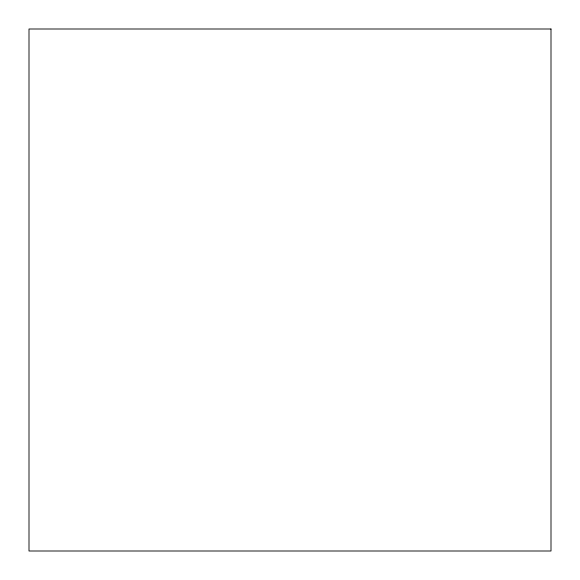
<?xml version="1.0" encoding="UTF-8"?>
<svg xmlns="http://www.w3.org/2000/svg" width="580" height="580" viewBox="0 0 580 580"><rect width="100%" height="100%" fill="white"/><g stroke="black" fill="none" stroke-linecap="round" stroke-linejoin="round"><path stroke-width="0.87" d="M551 29L29 29L29 551L551 551L551 29"/></g></svg>
